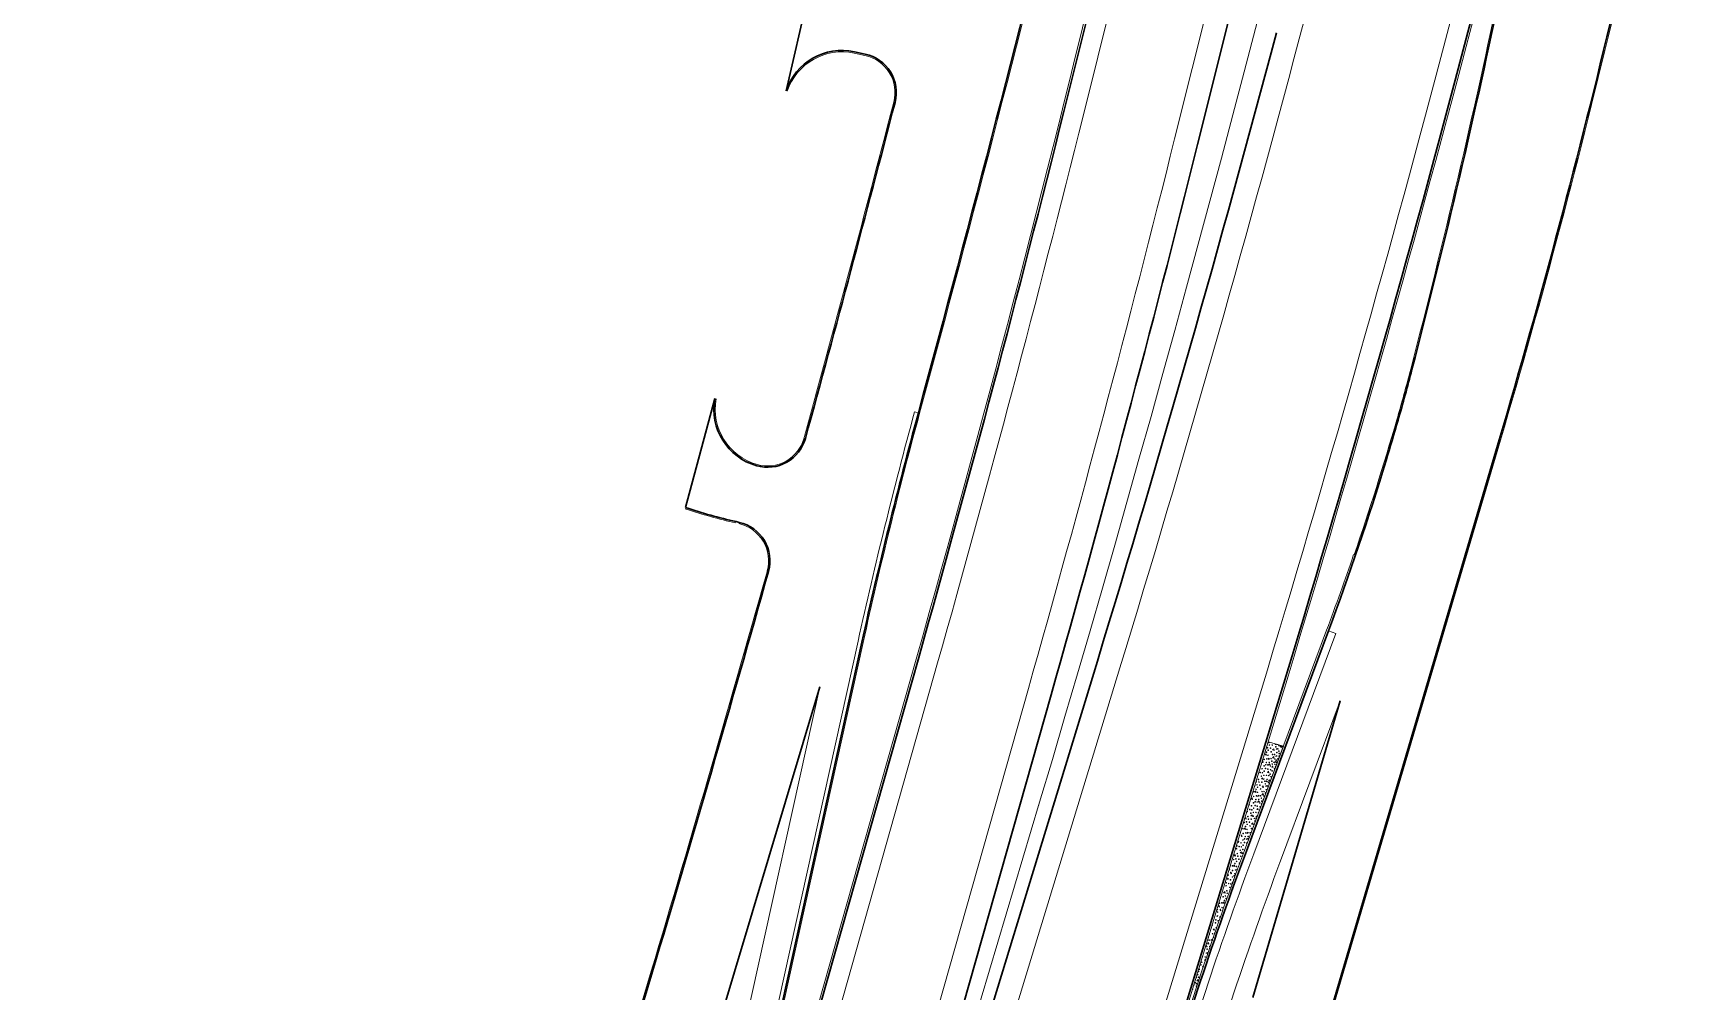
# Model space of a CAD drawing. Extents: x 2536801 to 2538856, y 7112140 to 7131569.
# Drawn here: x 2536888 to 2537726, y 7113729 to 7114217 of the extents above; entities that cross this region are included whole.
import ezdxf

# ---------------------------------------------------------------- set-up
doc = ezdxf.new("R2010")
doc.units = 0
doc.header["$LTSCALE"] = 100
doc.header["$MEASUREMENT"] = 0
for name, color, linetype, lineweight in [('D_BOC_FR', 3, 'Continuous', 13), ('D_BOC_RMP', 1, 'Continuous', 13), ('D_CTB_1', 2, 'Continuous', 0), ('D_DRVWY_1', 6, 'Continuous', 30), ('D_EOS_FR', 3, 'Continuous', 30), ('D_EOS_ML', 7, 'Continuous', 30), ('D_EOS_RMP', 1, 'Continuous', 30), ('D_EOT_ML', 7, 'Continuous', 13), ('D_EOT_RMP', 1, 'Continuous', 13), ('D_FOC_FR', 3, 'Continuous', 30), ('D_FOC_RMP', 1, 'Continuous', 30), ('D_RIPRAP_1', 7, 'Continuous', 0)]:
    doc.layers.add(name, color=color, linetype=linetype, lineweight=lineweight)

msp = doc.modelspace()

# ---------------------------------------------------------------- linework, layer by layer
at = {"layer": 'D_BOC_FR', "lineweight": 0}
for p, q in [((2537622.23, 7113968.6), (2537634.31, 7114009.55)), ((2537538.8, 7113685.62), (2537622.23, 7113968.6)), ((2537202.49, 7113739.38), (2537189.59, 7113696.25))]:
    msp.add_line(p, q, dxfattribs=at)
for centre, radius, start, end in [((2525324.55, 7117290.22), 12450.67, 344.787656, 347.632888), ((2533678.84, 7115062.95), 4040.01, 345.41541, 348.27016), ((2533699.14, 7115169.85), 4102.67, 343.57167, 346.73348), ((2525324.55, 7117290.22), 12397.33, 344.636679, 345.501594), ((2525324.55, 7117290.22), 12397.33, 343.356252, 344.359587)]:
    msp.add_arc(centre, radius, start, end, dxfattribs=at)
at = {"layer": 'D_BOC_FR', "lineweight": 0, "extrusion": (0, 0, -1)}
for centre, radius, start, end in [((-2536621.54, 7114297.28), 999.33, 194.58459, 196.11596), ((-2536141.19, 7114436.07), 1499.33, 196.11596, 198.86558)]:
    msp.add_arc(centre, radius, start, end, dxfattribs=at)
at = {"layer": 'D_BOC_RMP', "lineweight": 0}
msp.add_line((2537310.24, 7113906.65), (2537248.05, 7113625.15), dxfattribs=at)
msp.add_arc((2539748.77, 7113367.91), 2497.33, 164.78766, 167.54194, dxfattribs=at)
at = {"layer": 'D_CTB_1', "linetype": 'Continuous', "lineweight": 0, "ltscale": 0.025}
for p, q in [((2537646.13, 7114320.36), (2537612.23, 7114192.38)), ((2537545.91, 7113912.87), (2537504.19, 7113800.84)), ((2537258.74, 7113621.06), (2537337.53, 7113899.31)), ((2537516.13, 7113856.08), (2537520.21, 7113869.44)), ((2536961.32, 7112354.03), (2537399.99, 7113825.34)), ((2537399.41, 7113823.42), (2537399.99, 7113825.34))]:
    msp.add_line(p, q, dxfattribs=at)
for centre, radius, start, end in [((2526379.38, 7117111.1), 11500, 343.398201, 350.635878), ((2528901.66, 7116499.81), 9011, 343.027865, 345.16315)]:
    msp.add_arc(centre, radius, start, end, dxfattribs=at)
at = {"layer": 'D_CTB_1', "linetype": 'Continuous', "lineweight": 0, "ltscale": 0.025, "extrusion": (0, 0, -1)}
for centre, radius, start, end in [((-2528734.74, 7116335.21), 8941, 193.41304, 195.809614), ((-2536141.19, 7114436.07), 1499, 198.86626, 200.42833), ((-2539383.09, 7113101.02), 2005, 16.42833, 20.42833)]:
    msp.add_arc(centre, radius, start, end, dxfattribs=at)
at = {"layer": 'D_DRVWY_1', "color": 6}
for p, q in [((2537271.03, 7114187.25), (2537286.44, 7114253.51)), ((2537305.8, 7114207.13), (2537311.29, 7114205.95)), ((2537219.97, 7113975.24), (2537234.8, 7114030.68)), ((2537247.25, 7113967.71), (2537245.61, 7113968.08))]:
    msp.add_line(p, q, dxfattribs=at)
at = {"layer": 'D_DRVWY_1', "lineweight": 0}
msp.add_line((2537305.66, 7114206.48), (2537311.15, 7114205.3), dxfattribs=at)
at = {"layer": 'D_DRVWY_1', "color": 6, "extrusion": (0, 0, -1)}
msp.add_arc((-2537299.5, 7114177.8), 30, 18.36732, 102.12612, dxfattribs=at)
at = {"layer": 'D_DRVWY_1', "lineweight": 0, "extrusion": (0, 0, -1)}
msp.add_arc((-2537299.5, 7114177.8), 29.33, 18.36732, 102.12612, dxfattribs=at)
at = {"layer": 'D_DRVWY_1', "lineweight": 0}
for centre, radius, start, end in [((2537307.09, 7114186.4), 19.33, 345.4779, 77.87388), ((2537264.32, 7114025.36), 29.33, 169.7967, 254.0844), ((2537261.58, 7114015.75), 19.33, 254.0844, 344.66037), ((2537303.97, 7114226.57), 265.67, 251.52923, 257.27932), ((2537242.84, 7113948.2), 19.33, 344.3359, 77.27932)]:
    msp.add_arc(centre, radius, start, end, dxfattribs=at)
at = {"layer": 'D_DRVWY_1', "color": 6}
for centre, radius, start, end in [((2537307.09, 7114186.4), 20, 345.4779, 77.87388), ((2537264.32, 7114025.36), 30, 169.7967, 254.0844), ((2537261.58, 7114015.75), 20, 254.0844, 344.66037), ((2537303.97, 7114226.57), 265, 251.52042, 257.27932), ((2537242.84, 7113948.2), 20, 344.3359, 77.27932)]:
    msp.add_arc(centre, radius, start, end, dxfattribs=at)
at = {"layer": 'D_EOS_FR', "extrusion": (0, 0, -1)}
msp.add_arc((-2536141.19, 7114436.07), 1500, 196.93344, 200.42833, dxfattribs=at)
at = {"layer": 'D_EOS_ML'}
for p, q in [((2537456.85, 7114355.77), (2537412.34, 7114176.81)), ((2537524.78, 7114338.87), (2537480.27, 7114159.91)), ((2537645.16, 7114320.62), (2537611.26, 7114192.64)), ((2537259.7, 7113620.79), (2537338.49, 7113899.04)), ((2537356.67, 7113659.04), (2537429.34, 7113897.17)), ((2537327.03, 7113601.65), (2537405.84, 7113879.97)), ((2537446.64, 7113631.82), (2537519.25, 7113869.73))]:
    msp.add_line(p, q, dxfattribs=at)
for radius in [8916, 9010]:
    msp.add_arc((2528901.66, 7116499.81), radius, 343.027865, 345.16315, dxfattribs=at)
at = {"layer": 'D_EOS_ML', "extrusion": (0, 0, -1)}
for radius in [8942, 9012]:
    msp.add_arc((-2528734.74, 7116335.21), radius, 193.967899, 195.809614, dxfattribs=at)
at = {"layer": 'D_EOS_RMP'}
msp.add_line((2537546.85, 7113912.52), (2537505.12, 7113800.49), dxfattribs=at)
at = {"layer": 'D_EOS_RMP', "extrusion": (0, 0, -1)}
msp.add_arc((-2539383.09, 7113101.02), 2004, 16.42833, 20.42833, dxfattribs=at)
at = {"layer": 'D_EOT_ML'}
for p, q in [((2537466.56, 7114353.36), (2537422.04, 7114174.39)), ((2537513.14, 7114341.77), (2537468.62, 7114162.81)), ((2537565.89, 7114341.61), (2537531.99, 7114213.64)), ((2537635.49, 7114323.18), (2537601.59, 7114195.2)), ((2537269.32, 7113618.06), (2537348.11, 7113896.31)), ((2537368.14, 7113655.54), (2537440.82, 7113893.67)), ((2537315.51, 7113604.99), (2537394.29, 7113883.24)), ((2537437.08, 7113634.74), (2537509.68, 7113872.65))]:
    msp.add_line(p, q, dxfattribs=at)
for radius in [8928, 9000]:
    msp.add_arc((2528901.66, 7116499.81), radius, 343.027865, 345.16315, dxfattribs=at)
at = {"layer": 'D_EOT_ML', "extrusion": (0, 0, -1)}
for radius in [8952, 9000]:
    msp.add_arc((-2528734.74, 7116335.21), radius, 193.967899, 195.809614, dxfattribs=at)
at = {"layer": 'D_EOT_RMP'}
for p, q in [((2537338.95, 7114023.21), (2537336.37, 7114023.9)), ((2537200.89, 7113424.04), (2537307.64, 7113907.22)), ((2537550.6, 7113911.12), (2537508.87, 7113799.09)), ((2537546.85, 7113912.52), (2537550.6, 7113911.12)), ((2537288.18, 7113884.04), (2537186.42, 7113423.45)), ((2537552.82, 7113876.99), (2537521.99, 7113794.2))]:
    msp.add_line(p, q, dxfattribs=at)
at = {"layer": 'D_EOT_RMP', "extrusion": (0, 0, -1)}
for centre, radius, start, end in [((-2539748.77, 7113367.91), 2500, 12.45806, 15.21234), ((-2539383.09, 7113101.02), 2000, 16.42833, 20.42833), ((-2539396.38, 7113096.59), 2000, 16.42833, 20.42833)]:
    msp.add_arc(centre, radius, start, end, dxfattribs=at)
at = {"layer": 'D_FOC_FR'}
for p, q in [((2537621.59, 7113968.79), (2537633.67, 7114009.74)), ((2537538.16, 7113685.81), (2537621.59, 7113968.79)), ((2537288.18, 7113884.04), (2536888.08, 7112545.69)), ((2537508.33, 7113726.07), (2537552.82, 7113876.99)), ((2537203.13, 7113739.19), (2537190.23, 7113696.06))]:
    msp.add_line(p, q, dxfattribs=at)
for centre, radius, start, end in [((2525324.55, 7117290.22), 12450, 344.787656, 347.632888), ((2533678.84, 7115062.95), 4040.67, 345.41541, 348.27016), ((2533699.14, 7115169.85), 4102, 343.57167, 346.73348), ((2525324.55, 7117290.22), 12398, 344.660369, 345.477904), ((2525324.55, 7117290.22), 12398, 343.356252, 344.335896)]:
    msp.add_arc(centre, radius, start, end, dxfattribs=at)
at = {"layer": 'D_FOC_FR', "extrusion": (0, 0, -1)}
for centre, radius, start, end in [((-2536621.54, 7114297.28), 1000, 194.58459, 196.11596), ((-2536141.19, 7114436.07), 1500, 196.11596, 196.93344)]:
    msp.add_arc(centre, radius, start, end, dxfattribs=at)
at = {"layer": 'D_FOC_RMP'}
msp.add_line((2537309.59, 7113906.79), (2537247.4, 7113625.29), dxfattribs=at)
msp.add_arc((2539748.77, 7113367.91), 2498, 164.78766, 167.54194, dxfattribs=at)
at = {"layer": 'D_RIPRAP_1', "color": 7, "linetype": 'Continuous', "lineweight": 0}
for p, q in [((2537506.54, 7113823.72), (2537506.29, 7113823.85)), ((2537506.41, 7113824.22), (2537506.62, 7113824.35)), ((2537506.62, 7113824.35), (2537506.54, 7113823.72)), ((2537500.65, 7113805.13), (2537501.26, 7113805.5)), ((2537501.18, 7113804.87), (2537500.65, 7113805.13)), ((2537501.26, 7113805.5), (2537501.18, 7113804.87)), ((2537495.29, 7113786.28), (2537495.91, 7113786.64)), ((2537495.82, 7113786.01), (2537495.29, 7113786.28)), ((2537495.91, 7113786.64), (2537495.82, 7113786.01)), ((2537489.93, 7113767.42), (2537490.55, 7113767.78)), ((2537490.46, 7113767.16), (2537489.93, 7113767.42)), ((2537490.55, 7113767.78), (2537490.46, 7113767.16)), ((2537484.57, 7113748.57), (2537485.19, 7113748.93)), ((2537485.11, 7113748.3), (2537484.57, 7113748.57)), ((2537485.19, 7113748.93), (2537485.11, 7113748.3)), ((2537479.22, 7113729.71), (2537479.34, 7113729.78)), ((2537479.3, 7113729.67), (2537479.22, 7113729.71))]:
    msp.add_line(p, q, dxfattribs=at)
at = {"layer": 'D_RIPRAP_1', "color": 7, "lineweight": 0, "flags": 128}
for points in [[(2537523.94, 7113853.87), (2537516.13, 7113856.08), (2537447.6, 7113631.53), (2537423.76, 7113551.6)], [(2537504.19, 7113800.84), (2537523.94, 7113853.87)]]:
    msp.add_lwpolyline(points, dxfattribs=at)
at = {"layer": 'D_RIPRAP_1', "color": 7, "linetype": 'Continuous', "lineweight": 0, "flags": 128}
for points in [[(2537515.36, 7113849.22), (2537514.61, 7113849.43), (2537515.2, 7113850)], [(2537519.15, 7113847.79), (2537518.4, 7113848), (2537518.99, 7113848.58)], [(2537519.2, 7113851.72), (2537518.45, 7113851.94), (2537519.04, 7113852.51)], [(2537520.09, 7113848.52), (2537520.21, 7113849.18), (2537520.75, 7113848.8)], [(2537522.81, 7113853.19), (2537522.93, 7113853.85), (2537523.47, 7113853.48)], [(2537516.53, 7113840.27), (2537515.78, 7113840.49), (2537516.37, 7113841.06)], [(2537516.29, 7113847.15), (2537516.41, 7113847.81), (2537516.95, 7113847.43)], [(2537516.53, 7113844.17), (2537516.65, 7113844.83), (2537517.19, 7113844.45)], [(2537518.67, 7113843.23), (2537518.01, 7113843.18), (2537518.38, 7113843.86)], [(2537520.36, 7113845.43), (2537519.62, 7113845.65), (2537520.2, 7113846.22)], [(2537510, 7113830.36), (2537509.26, 7113830.58), (2537509.84, 7113831.15)], [(2537513.49, 7113837.04), (2537512.74, 7113837.25), (2537513.33, 7113837.82)], [(2537513.85, 7113832.87), (2537513.1, 7113833.08), (2537513.69, 7113833.65)], [(2537515.23, 7113835.63), (2537515.35, 7113836.29), (2537515.89, 7113835.92)], [(2537517.06, 7113835.89), (2537516.31, 7113836.11), (2537516.9, 7113836.68)], [(2537510.93, 7113828.29), (2537511.05, 7113828.95), (2537511.59, 7113828.58)], [(2537511.17, 7113825.31), (2537511.29, 7113825.97), (2537511.83, 7113825.59)], [(2537513.79, 7113828.94), (2537513.04, 7113829.15), (2537513.63, 7113829.72)], [(2537504.96, 7113816.77), (2537504.21, 7113816.98), (2537504.8, 7113817.55)], [(2537508.13, 7113818.18), (2537507.38, 7113818.39), (2537507.97, 7113818.97)], [(2537508.49, 7113814.01), (2537507.74, 7113814.23), (2537508.33, 7113814.8)], [(2537511.17, 7113821.42), (2537510.43, 7113821.63), (2537511.01, 7113822.2)], [(2537504.65, 7113811.51), (2537503.9, 7113811.72), (2537504.49, 7113812.29)], [(2537505.57, 7113809.44), (2537505.69, 7113810.1), (2537506.23, 7113809.72)], [(2537499.6, 7113797.91), (2537498.86, 7113798.12), (2537499.45, 7113798.7)], [(2537502.77, 7113799.33), (2537502.03, 7113799.54), (2537502.61, 7113800.11)], [(2537499.29, 7113792.65), (2537498.54, 7113792.86), (2537499.13, 7113793.44)], [(2537491.39, 7113772.01), (2537490.65, 7113772.22), (2537491.23, 7113772.8)], [(2537493.93, 7113773.8), (2537493.18, 7113774.01), (2537493.77, 7113774.58)], [(2537494.25, 7113779.05), (2537493.5, 7113779.27), (2537494.09, 7113779.84)], [(2537488.89, 7113760.2), (2537488.14, 7113760.41), (2537488.73, 7113760.98)], [(2537486.04, 7113753.16), (2537485.29, 7113753.37), (2537485.88, 7113753.94)], [(2537480.68, 7113734.3), (2537479.93, 7113734.51), (2537480.52, 7113735.09)]]:
    msp.add_lwpolyline(points, close=True, dxfattribs=at)
for points in [[(2537515.66, 7113854.55), (2537515.68, 7113854.48), (2537515.64, 7113854.49)], [(2537521.05, 7113854.69), (2537520.59, 7113854.49), (2537520.64, 7113854.8)], [(2537510.11, 7113836.36), (2537510.16, 7113836.41), (2537510.32, 7113835.62), (2537509.92, 7113835.74)], [(2537512.94, 7113824.35), (2537512.65, 7113824.32), (2537513.02, 7113825), (2537513.11, 7113824.81)], [(2537514.96, 7113829.76), (2537514.73, 7113829.66), (2537514.85, 7113830.32), (2537515.1, 7113830.14)], [(2537510.17, 7113816.9), (2537509.87, 7113816.78), (2537509.99, 7113817.44), (2537510.29, 7113817.23)], [(2537502.06, 7113809.98), (2537502.11, 7113809.72), (2537501.99, 7113809.76)], [(2537506.37, 7113806.69), (2537505.81, 7113806.46), (2537505.93, 7113807.12), (2537506.4, 7113806.79)], [(2537507.71, 7113810.29), (2537507.68, 7113810.29), (2537507.72, 7113810.33)], [(2537496.41, 7113791.48), (2537496.59, 7113791.65), (2537496.75, 7113790.87), (2537496.27, 7113791.01)], [(2537500.49, 7113790.7), (2537500.21, 7113790.58), (2537500.33, 7113791.24), (2537500.62, 7113791.05)], [(2537496.82, 7113780.64), (2537496.67, 7113780.68), (2537496.93, 7113780.94)], [(2537486.55, 7113759.16), (2537486.6, 7113758.92), (2537486.49, 7113758.95)], [(2537487.98, 7113755.11), (2537487.83, 7113755.15), (2537488.07, 7113755.39)], [(2537480.91, 7113740.68), (2537481.08, 7113740.85), (2537481.24, 7113740.06), (2537480.76, 7113740.2)], [(2537482.77, 7113746.79), (2537482.9, 7113746.71), (2537482.72, 7113746.63)], [(2537483.3, 7113741.41), (2537482.78, 7113741.56), (2537483.37, 7113742.13), (2537483.44, 7113741.81)]]:
    msp.add_lwpolyline(points, dxfattribs=at)
at = {"layer": 'D_RIPRAP_1', "color": 7, "linetype": 'Continuous', "lineweight": 0}
for centre in [(2537515.37, 7113850.78), (2537515.86, 7113853.08), (2537516.09, 7113849.22), (2537516.19, 7113851.8), (2537516.58, 7113855.75), (2537516.83, 7113854.44), (2537517.37, 7113852.89), (2537517.69, 7113850.97), (2537518.3, 7113854.4), (2537518.45, 7113849.61), (2537519.48, 7113849.61), (2537519.86, 7113854.84), (2537520.11, 7113853.49), (2537520.46, 7113852.42), (2537520.57, 7113850.58), (2537521.05, 7113852.47), (2537521.68, 7113854.19), (2537521.67, 7113851.34), (2537521.81, 7113848.81), (2537521.85, 7113850.14), (2537522.48, 7113853.71), (2537512.17, 7113840.48), (2537513.1, 7113842.39), (2537513.25, 7113840.33), (2537513.29, 7113846.2), (2537513.43, 7113845.71), (2537514.1, 7113843.86), (2537514.18, 7113847.14), (2537514.18, 7113841.15), (2537514.86, 7113842.53), (2537514.94, 7113844.43), (2537515.25, 7113845.54), (2537515.58, 7113847.42), (2537516, 7113844.31), (2537516.03, 7113842.21), (2537516.73, 7113845.61), (2537517.21, 7113839.65), (2537517.31, 7113843.8), (2537517.44, 7113841.89), (2537517.67, 7113847.52), (2537518.07, 7113846.24), (2537518.25, 7113841.25), (2537518.28, 7113844.73), (2537519.14, 7113845.62), (2537519.43, 7113842.41), (2537519.5, 7113847.32), (2537519.62, 7113844.57), (2537520.23, 7113846.72), (2537521.17, 7113847.44), (2537510.01, 7113831.92), (2537510.51, 7113834.22), (2537510.84, 7113832.94), (2537511.22, 7113836.89), (2537511.48, 7113835.59), (2537512.01, 7113834.04), (2537512.33, 7113832.11), (2537512.71, 7113838.6), (2537512.95, 7113835.55), (2537513.93, 7113837.11), (2537514, 7113839.02), (2537514.51, 7113835.98), (2537514.75, 7113834.63), (2537515.1, 7113833.56), (2537515.21, 7113831.72), (2537515.33, 7113839.02), (2537515.62, 7113836.94), (2537515.69, 7113833.62), (2537516.32, 7113835.33), (2537516.54, 7113838.88), (2537517.59, 7113838.31), (2537507.74, 7113823.54), (2537507.93, 7113827.34), (2537508.08, 7113826.85), (2537508.7, 7113830.7), (2537508.74, 7113825), (2537508.82, 7113828.29), (2537509.51, 7113823.67), (2537509.59, 7113825.57), (2537509.89, 7113826.68), (2537510.22, 7113828.56), (2537510.64, 7113825.45), (2537510.67, 7113823.36), (2537510.74, 7113830.37), (2537511.37, 7113826.76), (2537511.95, 7113824.94), (2537512.08, 7113823.04), (2537512.31, 7113828.66), (2537512.71, 7113827.38), (2537512.92, 7113825.87), (2537513.09, 7113830.75), (2537514.12, 7113830.76), (2537514.14, 7113828.46), (2537504.01, 7113815), (2537505.15, 7113815.37), (2537505.48, 7113820.55), (2537505.86, 7113818.04), (2537506.12, 7113816.73), (2537506.65, 7113815.18), (2537506.82, 7113821.63), (2537507.36, 7113819.74), (2537507.59, 7113816.69), (2537507.89, 7113821.48), (2537508.57, 7113818.25), (2537508.64, 7113820.16), (2537508.82, 7113822.29), (2537509.15, 7113817.13), (2537509.39, 7113815.78), (2537509.97, 7113820.17), (2537510.26, 7113818.09), (2537502.57, 7113808.49), (2537502.72, 7113808), (2537503.34, 7113811.84), (2537503.38, 7113806.15), (2537503.46, 7113809.43), (2537504.23, 7113806.72), (2537504.53, 7113807.82), (2537504.65, 7113813.06), (2537504.86, 7113809.71), (2537505.28, 7113806.6), (2537505.38, 7113811.51), (2537505.48, 7113814.09), (2537506.01, 7113807.9), (2537506.96, 7113809.81), (2537506.97, 7113813.26), (2537507.73, 7113811.9), (2537500.12, 7113801.69), (2537500.26, 7113803.15), (2537500.5, 7113799.18), (2537500.76, 7113797.88), (2537501.46, 7113802.77), (2537502, 7113800.89), (2537502.23, 7113797.84), (2537502.38, 7113804.68), (2537502.54, 7113802.62), (2537503.21, 7113799.4), (2537503.29, 7113801.31), (2537503.46, 7113803.43), (2537504.15, 7113804.82), (2537505.32, 7113804.5), (2537497.21, 7113789.63), (2537497.36, 7113789.14), (2537497.98, 7113792.99), (2537498.1, 7113790.57), (2537498.65, 7113796.14), (2537499.29, 7113794.21), (2537499.51, 7113790.85), (2537499.79, 7113796.51), (2537500.02, 7113792.66), (2537500.12, 7113795.23), (2537501.29, 7113796.32), (2537501.61, 7113794.4), (2537494.76, 7113782.84), (2537494.91, 7113784.3), (2537495.82, 7113788.3), (2537496.1, 7113783.91), (2537496.64, 7113782.03), (2537497.02, 7113785.83), (2537497.18, 7113783.77), (2537498.02, 7113787.29), (2537498.87, 7113787.86), (2537499.17, 7113788.97), (2537491.47, 7113774.01), (2537492.62, 7113774.13), (2537493.3, 7113777.28), (2537493.94, 7113775.35), (2537494.43, 7113777.66), (2537494.76, 7113776.37), (2537495.15, 7113780.33), (2537495.4, 7113779.02), (2537489.4, 7113763.98), (2537489.55, 7113765.44), (2537490.39, 7113770.71), (2537490.46, 7113769.44), (2537490.74, 7113765.06), (2537491.67, 7113766.97), (2537491.86, 7113770.78), (2537492, 7113770.29), (2537492.75, 7113771.72), (2537487.94, 7113758.43), (2537489.79, 7113761.47), (2537484.67, 7113752.36), (2537485.04, 7113751.85), (2537485.11, 7113750.59), (2537486.11, 7113755.16), (2537486.5, 7113751.92), (2537487.27, 7113755.28), (2537480.85, 7113739.24), (2537481.92, 7113742.54), (2537482.4, 7113743.89), (2537484.05, 7113745.12), (2537484.19, 7113746.59), (2537479.31, 7113733.5), (2537479.68, 7113732.99), (2537479.75, 7113731.73), (2537480.36, 7113737.58), (2537480.75, 7113736.3)]:
    msp.add_circle(centre, 0.163, dxfattribs=at)
for centre, start, end in [((2537514.05, 7113849.56), 282.27391, 43.78182), ((2537523.47, 7113852.38), 100.33794, 218.80539), ((2537518.7, 7113839.44), 120.14701, 198.99633), ((2537519.98, 7113843.33), 59.31275, 259.83058), ((2537509.37, 7113833.85), 244.54063, 81.5151), ((2537517.38, 7113836.47), 43.95805, 275.18528), ((2537513.79, 7113826.77), 49.87191, 269.27142), ((2537505.62, 7113822.01), 292.25371, 33.80202), ((2537511.19, 7113820.02), 12.05694, 307.08639), ((2537501.18, 7113807.16), 259.55007, 66.50566), ((2537495.75, 7113789.56), 279.04633, 47.0094), ((2537496.83, 7113792.87), 256.16302, 69.89271), ((2537498.11, 7113784.58), 8.51796, 311.42062), ((2537498.79, 7113785.96), 79.67138, 240.2672), ((2537492.67, 7113768.44), 129.39252, 192.94368), ((2537485.71, 7113756.44), 254.59342, 71.46231), ((2537486.21, 7113758.09), 258.63162, 67.42411), ((2537487.28, 7113761.4), 237.12187, 88.93386), ((2537487.75, 7113762.74), 212.91742, 113.13831), ((2537488.58, 7113756.5), 119.99242, 202.34379), ((2537489.08, 7113758.8), 5.20494, 317.13127), ((2537486.65, 7113751.43), 45.45639, 276.87982), ((2537482.38, 7113745.8), 286.66212, 39.39361), ((2537482.58, 7113739.57), 38.05122, 284.28498), ((2537478.43, 7113732.4), 234.9828, 91.07293), ((2537479.57, 7113736.17), 239.47047, 86.58526), ((2537477.79, 7113730.14), 216.89709, 109.15864)]:
    msp.add_arc(centre, 0.163, start, end, dxfattribs=at)
at = {"layer": 'D_RIPRAP_1', "color": 7, "lineweight": 0, "extrusion": (0, 0, -1)}
msp.add_arc((-2539383.09, 7113101.02), 2005, 16.42833, 20.42833, dxfattribs=at)

doc.saveas('drawing.dxf')
